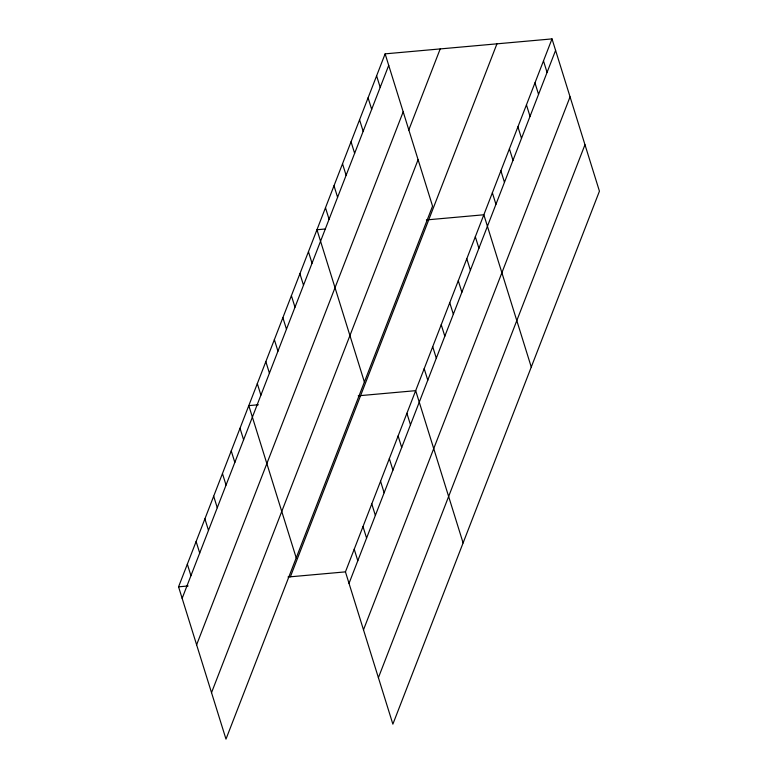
<?xml version="1.0" encoding="UTF-8"?>
<svg xmlns="http://www.w3.org/2000/svg" width="778" height="778" viewBox="0 0 778 778"><rect width="100%" height="100%" fill="white"/><g stroke="black" fill="none" stroke-linecap="round" stroke-linejoin="round"><path stroke-width="1.17" d="M385.129 53.857L432.558 206.131L225.99 739.1L178.561 586.826L385.129 53.857L552.01 38.9L599.439 191.174L392.871 724.143L345.442 571.869L552.01 38.9M182.149 598.34L388.718 65.371M196.62 644.787L403.189 111.818M408.674 130.266L440.202 48.917M211.528 692.653L418.097 159.684M290.369 576.799L496.938 43.84M349.021 583.383L555.589 50.414M363.491 629.83L570.06 96.861M378.4 677.696L584.968 144.727M325.35 228.985L316.967 229.734L364.396 382.008M426.402 219.931L483.838 214.777L531.267 367.051M258.374 404.755L248.795 405.62L296.224 557.894M358.24 395.808L415.676 390.663L463.105 542.937M178.561 586.826L188.14 585.97M288.006 577.013L345.442 571.869M543.482 60.888L547.07 72.403M534.963 82.867L538.551 94.381M526.443 104.855L530.032 116.369M517.924 126.843L521.513 138.358M509.405 148.822L512.994 160.336M500.886 170.81L504.465 182.324M492.357 192.798L495.946 204.313M475.319 236.765L478.908 248.279M466.8 258.753L470.389 270.267M458.281 280.732L461.86 292.246M449.752 302.72L453.341 314.234M376.61 75.845L380.199 87.36M441.233 324.708L444.822 336.222M368.091 97.824L371.68 109.338M432.714 346.687L436.302 358.201M359.572 119.812L363.161 131.326M424.195 368.675L427.783 380.189M351.053 141.8L354.632 153.315M342.524 163.779L346.113 175.293M406.894 413.312L410.483 424.827M334.005 185.767L337.594 197.281M398.112 435.962L401.701 447.476M325.486 207.755L329.075 219.27M389.331 458.612L392.919 470.126M380.559 481.261L384.137 492.775M308.448 251.722L312.027 263.236M371.777 503.911L375.366 515.425M299.919 273.71L303.508 285.225M291.4 295.689L294.988 307.203M362.995 526.57L366.584 538.084M282.881 317.677L286.469 329.191M354.214 549.219L357.802 560.734M274.362 339.665L277.95 351.179M265.843 361.644L269.421 373.158M257.314 383.632L260.902 395.146M240.023 428.27L243.602 439.784M231.241 450.919L234.83 462.433M222.459 473.569L226.048 485.083M213.678 496.218L217.266 507.733M204.906 518.868L208.485 530.382M196.124 541.527L199.713 553.041M187.342 564.176L190.931 575.691"/></g></svg>
